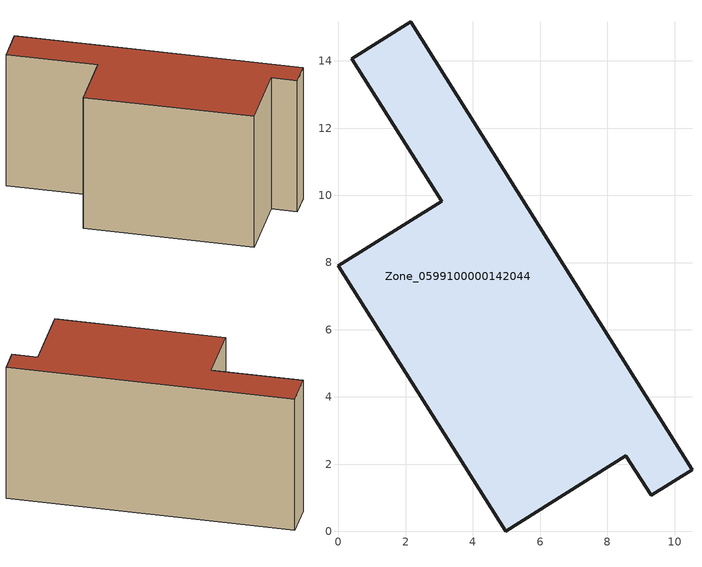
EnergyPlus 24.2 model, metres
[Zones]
Zone_0599100000142044
 floor ground (C_G): 2.15,15.17 10.52,1.83 9.3,1.07 8.55,2.25 4.98,0 0,7.9 3.07,9.83 0.4,14.07 z0
 wall outside (C_F): 4.98,0 8.55,2.25 9.3,1.07 10.52,1.83 2.15,15.17 0.4,14.07 3.07,9.83 0,7.9 4.98,0 z0:8.02
 roof outside (C_R): 3.07,9.83 0,7.9 4.98,0 8.55,2.25 9.3,1.07 10.52,1.83 2.15,15.17 0.4,14.07 z8.02
[BUILDING]
Pand.0599100000142044: North Axis=0; Terrain=City; Loads Convergence Tolerance Value=0.04; Temperature Convergence Tolerance Value=0.4; Solar Distribution=FullExterior; Maximum Number of Warmup Days=25; Minimum Number of Warmup Days=1
[Site:Location]
Rotterdam.The.Hague.AP_ZH_NLD Design_Conditions: Latitude=51.96; Longitude=4.45; Time Zone=1; Elevation=-4.5
[SITE:GROUNDTEMPERATURE:BUILDINGSURFACE]
18, 18, 18, 18, 18, 18, 18, 18, 18, 18, 18, 18
[MATERIAL] Thermal Absorptance=0.9; Solar Absorptance=0.7; Visible Absorptance=0.7
Name | Roughness | Thickness | Conductivity | Density | Specific Heat
G.TI.1975-1991 | MediumSmooth | 0.15 | 0.288461 | 540 | 1210
F.TI.1975-1991 | Rough | 0.3 | 0.230769 | 1920 | 840
R.TI.1975-1991 | MediumRough | 0.2 | 0.153846 | 1500 | 1000
[CONSTRUCTION]
C_G: G.TI.1975-1991
C_F: F.TI.1975-1991
C_R: R.TI.1975-1991
[ZONE]
Zone_0599100000142044: Type=1; Multiplier=1; Ceiling Height=Autocalculate; Volume=Autocalculate; Floor Area=autocalculate; Part of Total Floor Area=Yes
[ZONEINFILTRATION:DESIGNFLOWRATE]
Infil_Zone_0599100000142044: Zone or ZoneList or Space or SpaceList=Zone_0599100000142044; Schedule=AlwaysOn; Design Flow Rate Calculation Method=Flow/Area; Flow Rate per Floor Area=0.003; Constant Term Coefficient=1; Temperature Term Coefficient=0; Velocity Term Coefficient=0; Velocity Squared Term Coefficient=0
[HVACTEMPLATE:ZONE:IDEALLOADSAIRSYSTEM]
Zone_0599100000142044: Maximum Heating Supply Air Temperature=50; Minimum Cooling Supply Air Temperature=13; Maximum Heating Supply Air Humidity Ratio=0.0156; Minimum Cooling Supply Air Humidity Ratio=0.0077; Heating Limit=NoLimit; Cooling Limit=NoLimit; Dehumidification Control Type=ConstantSensibleHeatRatio; Cooling Sensible Heat Ratio=0.7; Dehumidification Setpoint=60; Humidification Control Type=None; Humidification Setpoint=30; Outdoor Air Method=None; Outdoor Air Flow Rate per Person=0.00944; Outdoor Air Flow Rate per Zone Floor Area=0; Outdoor Air Flow Rate per Zone=0; Demand Controlled Ventilation Type=None; Outdoor Air Economizer Type=NoEconomizer; Heat Recovery Type=None; Sensible Heat Recovery Effectiveness=0.7; Latent Heat Recovery Effectiveness=0.65
[ZONECONTROL:THERMOSTAT]
ThermostatControl_Zone_0599100000142044: Zone or ZoneList=Zone_0599100000142044; Control Type Schedule=DualSetpointControlType; Control 1=Thermostat_Zone_0599100000142044; Temperature Difference Between Cutout And Setpoint=0
[THERMOSTATSETPOINT:DUALSETPOINT]
Thermostat_Zone_0599100000142044: Heating Setpoint Temperature Schedule=HeatingSetpoint_Zone_0599100000142044; Cooling Setpoint Temperature Schedule=CoolingSetpoint_Zone_0599100000142044
[SCHEDULE:COMPACT]
HeatingSetpoint_Zone_0599100000142044: Through: 12/31, For: AllDays, Until: 24:00, 21
CoolingSetpoint_Zone_0599100000142044: Through: 12/31, For: AllDays, Until: 24:00, 24
DualSetpointControlType: Through: 12/31, For: AllDays, Until: 24:00, 4
AlwaysOn: Through: 12/31, For: AllDays, Until: 24:00, 1
